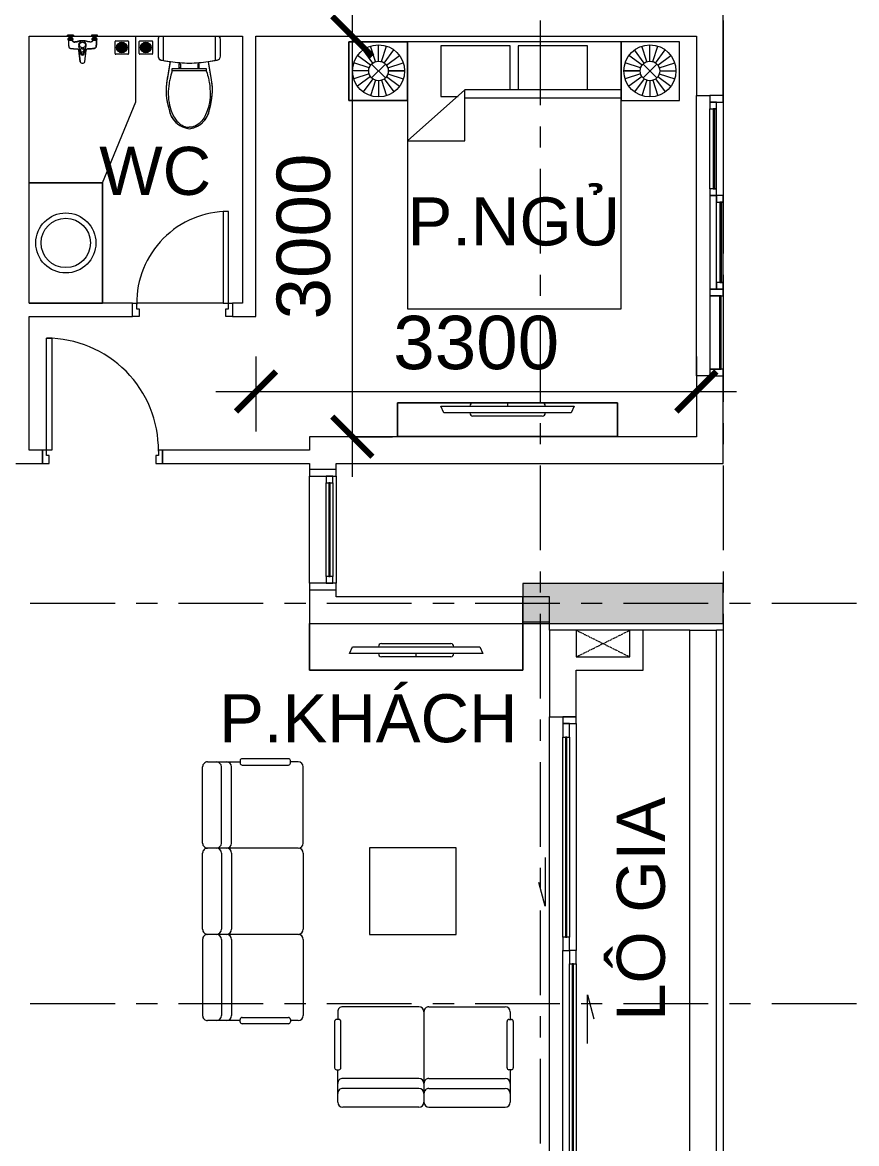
# Model space of a CAD drawing. Header units: millimetres. Extents: x -20144 to 126922, y -42414 to 48263.
# Drawn here: x 35751 to 42001, y 7404 to 15804 of the extents above; entities that cross this region are included whole.
import ezdxf

# ---------------------------------------------------------------- set-up
doc = ezdxf.new("R2010")
doc.units = ezdxf.units.MM
doc.linetypes.add('Dash', pattern=[6.35, 3.175, -3.175])
doc.linetypes.add('Grid Line', pattern=[22.225, 12.7, -3.175, 3.175, -3.175])
for name, color, linetype, lineweight in [('A-DETL-GENF', 31, 'Continuous', 5), ('A-DETL-GENF-HDLN', 161, 'Dash', 5), ('CHU', 181, 'Continuous', 5), ('CUA', 31, 'Continuous', 9), ('DIM', 1, 'Continuous', 5), ('LC.HA', 8, 'Continuous', 9), ('NET CAT', 3, 'Continuous', 5), ('NET THAY 1', 41, 'Continuous', 5), ('NET-CAT', 3, 'Continuous', 15), ('NET-THAY', 2, 'Continuous', 9), ('THIET BI', 44, 'Continuous', 5), ('THIET-BI', 44, 'Continuous', 5), ('TRUC', 225, 'Continuous', 5)]:
    doc.layers.add(name, color=color, linetype=linetype, lineweight=lineweight)
doc.styles.add('Arial_2', font='arial.ttf', dxfattribs={"height": 360})
doc.styles.add('TA1', font='arial.ttf')
doc.dimstyles.new('D_200_KTx2', dxfattribs={"dimtxt": 400, "dimasz": 300, "dimexe": 300, "dimexo": 300, "dimgap": 160, "dimtad": 1, "dimdec": 0, "dimzin": 9, "dimtxsty": 'TA1', "dimblk": 'ARCHTICK', "dimcen": 1, "dimdle": 300, "dimclrd": 256, "dimclre": 256, "dimclrt": 7, "dimadec": 0, "dimazin": 0, "dimtfac": 1, "dimtdec": 0, "dimtix": 1, "dimtmove": 1, "dimatfit": 3, "dimldrblk": 'ARCHTICK', "dimfxl": 0, "dimtolj": 1, "dimtzin": 0, "dimlwd": -1, "dimlwe": -1, "dimarcsym": 0})

# ---------------------------------------------------------------- blocks, each defined once
blk = doc.blocks.new('CUA PHONG NGU - Type 1-1365721-MẶT BẰNG TẦNG 24')
at = {"layer": 'CUA'}
for p, q in [((-317.5, 890.3), (-277.5, 890.3)), ((-317.5, 52.3), (-317.5, 890.3)), ((-277.5, 890.3), (-277.5, 52.3)), ((-277.5, 52.3), (-317.5, 52.3))]:
    blk.add_line(p, q, dxfattribs=at)
at = {"layer": 'CUA', "lineweight": 5}
for p, q in [((-318.5, 52.3), (-348.5, 52.3)), ((-348.5, 52.3), (-348.5, -47.7)), ((-318.5, 11.3), (-318.5, 52.3)), ((-298.5, 11.3), (-318.5, 11.3)), ((-298.5, -47.7), (-298.5, 11.3)), ((521.5, 11.3), (501.5, 11.3)), ((501.5, 11.3), (501.5, -47.7)), ((551.5, 52.3), (521.5, 52.3)), ((521.5, 52.3), (521.5, 11.3)), ((551.5, -47.7), (551.5, 52.3)), ((-348.5, -47.7), (-298.5, -47.7)), ((501.5, -47.7), (551.5, -47.7))]:
    blk.add_line(p, q, dxfattribs=at)
blk.add_arc((-317.5, 52.3), 838, 359.5, 90, dxfattribs=at)
blk = doc.blocks.new('CUA WC - Type 1-1365100-MẶT BẰNG TẦNG 24')
at = {"layer": 'CUA', "lineweight": 5}
for p, q in [((-273.5, -52.3), (-273.5, 47.7)), ((-273.5, 47.7), (-223.5, 47.7)), ((-223.5, 47.7), (-223.5, -11.3)), ((426.5, 47.7), (476.5, 47.7)), ((426.5, -11.3), (426.5, 47.7)), ((476.5, 47.7), (476.5, -52.3)), ((-243.5, -52.3), (-273.5, -52.3)), ((-243.5, -11.3), (-243.5, -52.3)), ((-223.5, -11.3), (-243.5, -11.3)), ((446.5, -11.3), (426.5, -11.3)), ((446.5, -52.3), (446.5, -11.3)), ((476.5, -52.3), (446.5, -52.3))]:
    blk.add_line(p, q, dxfattribs=at)
at = {"layer": 'CUA'}
for p, q in [((-202.5, -52.3), (-242.5, -52.3)), ((-242.5, -52.3), (-242.5, -740.3)), ((-202.5, -740.3), (-202.5, -52.3)), ((-242.5, -740.3), (-202.5, -740.3))]:
    blk.add_line(p, q, dxfattribs=at)
at = {"layer": 'CUA', "lineweight": 5}
blk.add_arc((-242.5, -52.3), 688, 270, 0.5, dxfattribs=at)
blk = doc.blocks.new('X-PHONG NGU 2 - X-PHONG NGU 2_Recovery_-1759957-MẶT BẰNG TẦNG 24')
at = {"layer": 'CUA'}
for p, q in [((-1000, 0), (-1050, 0)), ((-1050, 0), (-1050, -100)), ((-450, 0), (-1000, 0)), ((-1000, 0), (-1000, -75)), ((-1000, -100), (-1000, 0)), ((-450, -75), (-450, 0)), ((-400, 0), (-450, 0)), ((-450, 0), (-450, -100)), ((300, 0), (-400, 0)), ((-400, 0), (-400, -50)), ((-400, -100), (-400, 0)), ((300, -50), (300, 0)), ((350, 0), (300, 0)), ((300, 0), (300, -50)), ((350, -50), (350, 0)), ((350, 0), (950, 0)), ((1000, 0), (950, 0)), ((950, 0), (950, -50)), ((1050, 0), (1000, 0)), ((1000, 0), (1000, -100)), ((1000, -50), (1000, 0)), ((1050, -100), (1050, 0)), ((-450, -75), (-1000, -75)), ((-1000, -75), (-1000, -85)), ((-1000, -75), (-450, -75)), ((-450, -85), (-450, -75)), ((-400, -50), (300, -50)), ((-350, -50), (-400, -50)), ((-400, -50), (-400, -100)), ((-350, -100), (-350, -50)), ((250, -75), (-350, -75)), ((-350, -75), (-350, -85)), ((300, -50), (250, -50)), ((250, -50), (250, -100)), ((250, -85), (250, -75)), ((300, -50), (350, -50)), ((300, -100), (300, -50)), ((950, -25), (350, -25)), ((350, -25), (350, -35)), ((350, -35), (950, -35)), ((950, -35), (350, -35)), ((350, -35), (350, -50)), ((350, -50), (950, -50)), ((950, -35), (950, -25)), ((950, -50), (950, -35)), ((950, -50), (1000, -50)), ((-1050, -100), (-1000, -100)), ((-1000, -85), (-450, -85)), ((-450, -100), (-1000, -100)), ((-450, -100), (-400, -100)), ((-400, -100), (-350, -100)), ((-350, -85), (250, -85)), ((250, -85), (-350, -85)), ((-350, -85), (-350, -100)), ((-350, -100), (250, -100)), ((250, -100), (250, -85)), ((250, -100), (300, -100)), ((1000, -100), (300, -100)), ((1000, -100), (1050, -100))]:
    blk.add_line(p, q, dxfattribs=at)
blk = doc.blocks.new('X-XI2 - X-XI-V5-MẶT BẰNG TẦNG 24')
at = {"layer": 'THIET-BI'}
for p, q in [((-230.6, -16.8), (-233.2, -33.2)), ((-233.2, -29), (-233.2, -157.9)), ((-233.2, -29), (-233.2, -157.9)), ((-233.2, -33.2), (-233.2, -45)), ((-233.2, -45), (-233.2, -157.9)), ((-227.9, -12.2), (-230.6, -16.8)), ((-223.8, -8), (-227.9, -12.2)), ((-194.6, -8), (-194.6, -185.7)), ((194.6, -8), (194.6, -186.1)), ((227.7, -12), (224.8, -8.5)), ((231.6, -19.3), (227.7, -12)), ((233.2, -29), (231.6, -19.3)), ((233.2, -157.9), (233.2, -29)), ((233.2, -157.9), (233.2, -29)), ((233.2, -157.9), (233.2, -29)), ((-233.2, -157.9), (-232.9, -162.1)), ((-232.9, -162.1), (-231, -169.1)), ((226.5, -176.5), (231.9, -166.7)), ((231.9, -166.7), (233.2, -157.9)), ((-231, -169.1), (-228, -174.5)), ((-228, -174.5), (-224.2, -178.9)), ((-224.2, -178.9), (-216.9, -183.9)), ((-216.9, -183.9), (-209.4, -186.4)), ((-209.4, -186.4), (-202.4, -187.7)), ((-202.4, -187.7), (-192, -189.7)), ((-192, -189.7), (-184.2, -191.1)), ((-184.2, -191.1), (-168, -193.8)), ((-168, -193.8), (-149.9, -196.6)), ((-143.8, -197.5), (-166.7, -335.2)), ((-143.8, -197.5), (-166.7, -335.2)), ((-147.8, -221.1), (-155.3, -266.3)), ((-149.9, -196.6), (-143.8, -197.5)), ((-143.8, -197.5), (-147.8, -221.1)), ((-127.7, -249.9), (127.7, -249.9)), ((-127.7, -267.8), (-127.7, -249.9)), ((-76.6, -213.5), (-66.1, -213.5)), ((-76.6, -245), (-76.6, -213.5)), ((-66.1, -245), (-76.6, -245)), ((-66.1, -213.5), (-66.1, -245)), ((64, -213.5), (64, -245)), ((74.4, -213.5), (64, -213.5)), ((64, -245), (74.4, -245)), ((74.4, -245), (74.4, -213.5)), ((127.7, -249.9), (127.7, -267.8)), ((143.8, -197.5), (212.9, -185.5)), ((166.7, -335.2), (143.8, -197.5)), ((166.7, -335.2), (143.8, -197.5)), ((146.9, -216.1), (143.8, -197.5)), ((151.8, -245.3), (146.9, -216.1)), ((157.2, -277.8), (151.8, -245.3)), ((212.9, -185.5), (220.8, -181.7)), ((220.8, -181.7), (226.5, -176.5)), ((-164.6, -322), (-168.9, -349)), ((-161.5, -303.8), (-164.6, -322)), ((-157.7, -280.9), (-161.5, -303.8)), ((-155.3, -266.3), (-157.7, -280.9)), ((-8.6, -267.8), (-127.7, -267.8)), ((127.7, -267.8), (-8.6, -267.8)), ((161.7, -304.9), (157.2, -277.8)), ((166.7, -335.2), (161.7, -304.9)), ((171.6, -371), (166.7, -335.2)), ((-172.5, -383), (-173.5, -402.2)), ((-173.5, -402.2), (-173.1, -436.1)), ((-171, -365.1), (-172.5, -383)), ((-168.9, -349), (-171, -365.1)), ((173.2, -395.8), (171.6, -371)), ((173.5, -426.5), (173.2, -395.8)), ((-173.1, -436.1), (-172.5, -446.5)), ((-172.5, -446.5), (-169.6, -474.8)), ((-169.6, -474.8), (-166.5, -495.3)), ((-166.5, -495.3), (-161.1, -520.9)), ((161.7, -518.5), (165.2, -502.3)), ((165.2, -502.3), (172.5, -446.5)), ((172.5, -446.5), (173.5, -426.5)), ((-161.1, -520.9), (-151.4, -555.9)), ((-151.4, -555.9), (-143.5, -587)), ((-143.5, -587), (-131.8, -612.8)), ((131.6, -613.2), (145.5, -581)), ((145.5, -581), (151.4, -555.9)), ((151.4, -555.9), (155.1, -543.7)), ((155.1, -543.7), (161.7, -518.5)), ((-131.8, -612.8), (-121.7, -628.9)), ((-121.7, -628.9), (-100.2, -653.8)), ((-100.2, -653.8), (-87.5, -664.8)), ((-87.5, -664.8), (-69.9, -676.9)), ((60.8, -681.9), (86, -665.9)), ((86, -665.9), (100.2, -653.8)), ((100.2, -653.8), (114.1, -638.9)), ((114.1, -638.9), (131.6, -613.2)), ((-69.9, -676.9), (-49.6, -687.2)), ((-49.6, -687.2), (-19.9, -696.9)), ((-19.9, -696.9), (0, -700.2)), ((0, -700.2), (34.6, -692.9)), ((34.6, -692.9), (60.8, -681.9))]:
    blk.add_line(p, q, dxfattribs=at)
for centre, radius, start, end in [((-204.3, -29), 29, 135, 180), ((-204.3, -29), 29, 135, 180), ((204.3, -29), 29, 360, 45), ((204.3, -29), 29, 0, 45), ((-204.3, -157.9), 29, 180, 259.85987), ((-204.3, -157.9), 29, 180, 259.85987), ((204.3, -157.9), 29, 280.14013, 360), ((204.3, -157.9), 29, 280.14013, 0), ((18.1, 960), 1168.8, 258.77622, 262.03475), ((18.1, 960), 1168.8, 258.77622, 262.03475), ((18.1, 960), 1168.8, 262.14467, 269.16333), ((-16, 957.7), 1166.4, 270.83748, 277.76826), ((-18.1, 960), 1168.8, 277.96525, 281.22378), ((-18.1, 960), 1168.8, 277.96525, 281.22378), ((287.1, -414.4), 460.7, 170.09406, 197.88556), ((287.1, -414.4), 460.7, 170.09406, 197.88556), ((-287.1, -414.4), 460.7, 342.11444, 9.90594), ((-287.1, -414.4), 460.7, 342.11444, 9.90594), ((18.2, -529.6), 171.6, 188.82666, 263.90979), ((18.2, -529.6), 171.6, 188.82666, 263.90979), ((-18.2, -529.6), 171.6, 276.09021, 351.17334), ((-18.2, -529.6), 171.6, 276.09021, 351.17334)]:
    blk.add_arc(centre, radius, start, end, dxfattribs=at)
for points in [[(-127.7, -267.8), (-143.4, -315.6), (-152.2, -364.8), (-160.3, -442.2), (-151, -516.8), (-129.6, -585.3), (-93.5, -652), (-37.5, -689.3), (-2.9, -689.4), (0, -689.4)], [(127.7, -267.8), (143.4, -315.6), (152.2, -364.8), (160.3, -442.2), (151, -516.8), (129.6, -585.3), (93.5, -652), (37.5, -689.3), (2.9, -689.4), (0, -689.4)]]:
    blk.add_open_spline(points, degree=3, knots=[12.724379, 12.724379, 12.724379, 12.724379, 75.096459, 151.912755, 228.70098, 282.501534, 351.034079, 439.49288, 447.51098, 447.51098, 447.51098, 447.51098], dxfattribs=at)
blk = doc.blocks.new('X-LA - X-LA-1424922-MẶT BẰNG TẦNG 24')
at = {"layer": 'THIET-BI'}
for p, q in [((-450, 0), (-450, -550)), ((-450, -550), (-450, 0)), ((450, -550), (450, 0)), ((450, 0), (450, -550)), ((-450, -550), (450, -550)), ((450, -550), (-450, -550))]:
    blk.add_line(p, q, dxfattribs=at)
for radius in [225, 185]:
    blk.add_circle((0, -275), radius, dxfattribs=at)
blk = doc.blocks.new('X-SEN1 - X-SEN-1404906-MẶT BẰNG TẦNG 24')
at = {"layer": 'THIET-BI'}
for p, q in [((-67.5, 0), (-112.5, 0)), ((-112.5, 0), (-112.5, -3.8)), ((-112.5, 0), (-67.5, 0)), ((-112.5, -3.8), (-112.5, 0)), ((-67.5, -3.8), (-67.5, 0)), ((-67.5, 0), (-67.5, -3.8)), ((112.5, 0), (67.5, 0)), ((67.5, 0), (67.5, -3.8)), ((67.5, 0), (67.5, -3.8)), ((112.5, 0), (67.5, 0)), ((112.5, -3.8), (112.5, 0)), ((112.5, -3.8), (112.5, 0)), ((-112.5, -3.8), (-99.9, -12.6)), ((-67.5, -3.8), (-112.5, -3.8)), ((-112.5, -3.8), (-99.9, -12.6)), ((-99.9, -25.3), (-107.2, -25.3)), ((-72.8, -25.3), (-107.2, -25.3)), ((-107.2, -34.3), (-105.1, -34.3)), ((-107.2, -34.3), (-72.8, -34.3)), ((-105.1, -34.3), (-105.1, -37.2)), ((-105.1, -34.3), (-105.1, -37.2)), ((-74.9, -34.3), (-105.1, -34.3)), ((-105.1, -37.2), (-74.9, -37.2)), ((-99.9, -12.6), (-99.9, -25.3)), ((-99.9, -12.6), (-80.1, -12.6)), ((-80.1, -12.6), (-99.9, -12.6)), ((-99.9, -12.6), (-99.9, -25.3)), ((-80.1, -12.6), (-67.5, -3.8)), ((-80.1, -12.6), (-67.5, -3.8)), ((-80.1, -25.3), (-80.1, -12.6)), ((-80.1, -25.3), (-80.1, -12.6)), ((-72.8, -25.3), (-80.1, -25.3)), ((-74.9, -37.2), (-74.9, -34.3)), ((-74.9, -34.3), (-72.8, -34.3)), ((-74.9, -37.2), (-74.9, -34.3)), ((-12.9, -141.7), (-27.6, -80.8)), ((12.9, -141.7), (27.6, -80.8)), ((67.5, -3.8), (80.1, -12.6)), ((112.5, -3.8), (67.5, -3.8)), ((67.5, -3.8), (80.1, -12.6)), ((80.1, -25.3), (72.8, -25.3)), ((107.2, -25.3), (72.8, -25.3)), ((72.8, -34.3), (74.9, -34.3)), ((72.8, -34.3), (107.2, -34.3)), ((74.9, -34.3), (74.9, -37.2)), ((74.9, -34.3), (74.9, -37.2)), ((105.1, -34.3), (74.9, -34.3)), ((74.9, -37.2), (105.1, -37.2)), ((80.1, -12.6), (80.1, -25.3)), ((99.9, -12.6), (80.1, -12.6)), ((80.1, -12.6), (99.9, -12.6)), ((99.9, -12.6), (80.1, -12.6)), ((80.1, -12.6), (80.1, -25.3)), ((99.9, -12.6), (112.5, -3.8)), ((99.9, -12.6), (112.5, -3.8)), ((99.9, -25.3), (99.9, -12.6)), ((99.9, -25.3), (99.9, -12.6)), ((107.2, -25.3), (99.9, -25.3)), ((105.1, -37.2), (105.1, -34.3)), ((105.1, -34.3), (107.2, -34.3)), ((105.1, -37.2), (105.1, -34.3)), ((-27.3, -113.1), (-17.5, -199.2)), ((-17.5, -199.2), (-27.3, -113.1)), ((-7.7, -139.6), (-13.8, -105.5)), ((7.7, -139.6), (13.8, -105.5)), ((17.5, -199.2), (27.3, -113.1)), ((17.5, -199.2), (27.3, -113.1))]:
    blk.add_line(p, q, dxfattribs=at)
for centre, radius in [((0, -73.2), 21.5), ((0, -130.1), 7.2)]:
    blk.add_circle(centre, radius, dxfattribs=at)
for centre, radius, start, end in [((-102.9, -29.8), 6.9, 148.02464, 211.97536), ((-102.9, -29.8), 6.9, 148.02464, 211.97536), ((-107.2, -27.1), 1.8, 90, 148.02464), ((-107.2, -27.1), 1.8, 90, 148.02464), ((-107.2, -32.5), 1.8, 211.97536, 270), ((-107.2, -32.5), 1.8, 211.97536, 270), ((-112.5, -29.8), 6.9, 319.28447, 40.71553), ((-94.4, -29.8), 6.9, 139.28447, 220.71553), ((-85.4, -29.8), 6.9, 319.28447, 40.71553), ((-67.5, -29.8), 6.9, 139.28447, 220.71553), ((-72.8, -27.1), 1.8, 31.97536, 90), ((-72.8, -27.1), 1.8, 31.97536, 90), ((-72.8, -32.5), 1.8, 270, 328.02464), ((-72.8, -32.5), 1.8, 270, 328.02464), ((-77.1, -29.8), 6.9, 328.02464, 31.97536), ((-77.1, -29.8), 6.9, 328.02464, 31.97536), ((-0.4, -73.2), 28.3, 89.25175, 195.66926), ((0.4, -73.2), 28.3, 344.33074, 90.74825), ((77.1, -29.8), 6.9, 148.02464, 211.97536), ((77.1, -29.8), 6.9, 148.02464, 211.97536), ((72.8, -27.1), 1.8, 90, 148.02464), ((72.8, -27.1), 1.8, 90, 148.02464), ((72.8, -32.5), 1.8, 211.97536, 270), ((72.8, -32.5), 1.8, 211.97536, 270), ((67.5, -29.8), 6.9, 319.28447, 40.71553), ((85.6, -29.8), 6.9, 139.28447, 220.71553), ((94.6, -29.8), 6.9, 319.28447, 40.71553), ((112.5, -29.8), 6.9, 139.28447, 220.71553), ((107.2, -27.1), 1.8, 31.97536, 90), ((107.2, -27.1), 1.8, 31.97536, 90), ((107.2, -32.5), 1.8, 270, 328.02464), ((107.2, -32.5), 1.8, 270, 328.02464), ((102.9, -29.8), 6.9, 328.02464, 31.97536), ((102.9, -29.8), 6.9, 328.02464, 31.97536), ((-9.4, -104.7), 4.5, 74.07034, 190.15556), ((0, -134.7), 14.7, 208.41441, 331.58559), ((-0.4, -73.2), 28.3, 254.07034, 270.74825), ((0, -136.6), 8.24, 201.12938, 338.87062), ((0.4, -73.2), 28.3, 269.25175, 285.92966), ((9.4, -104.7), 4.5, 349.84444, 105.92966), ((0, -191), 19.3, 205.0481, 334.9519), ((0, -191), 19.3, 205.0481, 334.9519)]:
    blk.add_arc(centre, radius, start, end, dxfattribs=at)
for points, knots in [([(-105.1, -37.2), (-105.1, -39.1), (-104.9, -42.9), (-104.7, -48.5), (-104.5, -54.2), (-104.2, -61.7), (-103.9, -68.4), (-103.8, -73.6), (-103.7, -75.5), (-103.7, -76.7), (-103.6, -77.6), (-103.6, -78.6), (-103.6, -79.8), (-103.6, -81), (-103.5, -81.8), (-103.5, -82.3), (-103.5, -82.6), (-103.4, -83), (-103.4, -83.5), (-103.3, -84.3), (-103.2, -85.5), (-103.1, -86.6), (-102.8, -87.6), (-102.6, -88.2), (-102.3, -88.9), (-101.9, -89.7), (-101.3, -90.8), (-100.6, -91.7), (-100, -92.5), (-99, -93.6), (-97.8, -94.7), (-96.2, -95.8), (-95, -96.6), (-93.7, -97.2), (-92.4, -97.7), (-91.2, -98.1), (-90.3, -98.4), (-89.6, -98.5), (-88.9, -98.7), (-88, -98.8), (-86.8, -99), (-85.6, -99.1), (-84.7, -99.1), (-84, -99.2), (-83.3, -99.3), (-82.3, -99.4), (-81.2, -99.5), (-79.7, -99.6), (-77.9, -99.8), (-75.5, -100), (-72.8, -100.2), (-70, -100.5), (-66.3, -100.8), (-61.6, -101.2), (-56, -101.5), (-51.7, -101.8), (-48.8, -101.9), (-47.3, -101.9), (-46.1, -101.9), (-45.1, -102), (-44.4, -102), (-43.6, -102), (-42.6, -102), (-41.4, -102), (-40.1, -102), (-39.3, -102.1), (-38.8, -102.1), (-38.5, -102.2), (-38.1, -102.2), (-37.6, -102.3), (-36.8, -102.4), (-35.6, -102.6), (-34.3, -103), (-33.2, -103.5), (-32.5, -104), (-31.7, -104.6), (-30.5, -105.7), (-29, -107.6), (-27.9, -110.1), (-27.4, -112), (-27.3, -113.1)], [0, 0, 0, 0, 0.041667, 0.083333, 0.125, 0.166667, 0.25, 0.270833, 0.28125, 0.291667, 0.296875, 0.302083, 0.3125, 0.322917, 0.328125, 0.330729, 0.333333, 0.335938, 0.338542, 0.34375, 0.354167, 0.364583, 0.369792, 0.375, 0.380208, 0.385417, 0.395833, 0.40625, 0.411458, 0.416667, 0.4375, 0.447917, 0.458333, 0.46875, 0.479167, 0.489583, 0.494792, 0.5, 0.505208, 0.510417, 0.520833, 0.53125, 0.536458, 0.541667, 0.546875, 0.552083, 0.5625, 0.572917, 0.583333, 0.604167, 0.625, 0.645833, 0.666667, 0.708333, 0.75, 0.791667, 0.802083, 0.8125, 0.822917, 0.828125, 0.833333, 0.838542, 0.84375, 0.854167, 0.864583, 0.869792, 0.872396, 0.875, 0.877604, 0.880208, 0.885417, 0.895833, 0.90625, 0.916667, 0.921875, 0.927083, 0.9375, 0.958333, 0.979167, 1, 1, 1, 1]), ([(-105.1, -37.2), (-104.5, -52.3), (-103.9, -68.7), (-103.3, -87.5), (-99.6, -93.9), (-92.4, -98.5), (-72.6, -100.1), (-54, -102.2), (-33.9, -102), (-28.7, -107.4), (-27.8, -111), (-27.3, -113.1)], [0, 0, 0, 0, 45.441328, 49.333631, 56.110562, 66.562664, 73.682324, 114.966912, 125.570438, 129.900151, 136.284558, 136.284558, 136.284558, 136.284558]), ([(0, -41), (-2, -40.9), (-5.6, -40.9), (-10.3, -41.2), (-14.4, -41.6), (-18, -42.2), (-21.2, -42.9), (-24.2, -43.7), (-27.1, -44.6), (-30, -45.4), (-32.9, -46.3), (-35.8, -47.2), (-38.8, -47.9), (-41.8, -48.6), (-45.1, -49.2), (-48.4, -49.8), (-51.8, -50.2), (-54.8, -50.5), (-56.9, -50.7), (-58.1, -50.8), (-59, -50.9), (-59.9, -51), (-60.8, -51), (-61.7, -51), (-62.4, -51), (-63, -51), (-63.6, -51), (-64.4, -50.9), (-65.1, -50.8), (-65.7, -50.7), (-66.1, -50.6), (-66.5, -50.5), (-67.1, -50.4), (-68.1, -50.1), (-69.1, -49.6), (-70.1, -49), (-71.1, -48.3), (-72, -47.4), (-72.8, -46.6), (-73.3, -45.8), (-73.8, -45.1), (-74.1, -44.3), (-74.4, -43.5), (-74.6, -42.6), (-74.7, -41.9), (-74.8, -41.3), (-74.8, -40.9), (-74.9, -40.4), (-74.9, -39.8), (-74.9, -38.8), (-74.9, -37.9), (-74.9, -37.2)], [0, 0, 0, 0, 0.041667, 0.083333, 0.125, 0.166667, 0.208333, 0.25, 0.291667, 0.333333, 0.375, 0.416667, 0.458333, 0.5, 0.541667, 0.583333, 0.625, 0.666667, 0.6875, 0.697917, 0.708333, 0.71875, 0.729167, 0.739583, 0.75, 0.755208, 0.760417, 0.770833, 0.78125, 0.786458, 0.791667, 0.796875, 0.802083, 0.8125, 0.833333, 0.84375, 0.854167, 0.875, 0.885417, 0.895833, 0.90625, 0.916667, 0.927083, 0.9375, 0.947917, 0.953125, 0.958333, 0.963542, 0.96875, 0.979167, 1, 1, 1, 1]), ([(-74.9, -37.2), (-74.9, -39.9), (-75, -44.9), (-67.9, -51.6), (-55.3, -50.7), (-39.4, -48.7), (-24.4, -43.4), (-11.8, -40.7), (0, -41)], [0, 0, 0, 0, 8.475038, 15.961674, 29.255673, 47.963091, 70.422589, 93.837243, 93.837243, 93.837243, 93.837243]), ([(74.9, -37.2), (74.9, -37.9), (74.9, -38.8), (74.9, -39.8), (74.9, -40.4), (74.8, -40.9), (74.8, -41.3), (74.7, -41.9), (74.6, -42.6), (74.4, -43.3), (74.3, -43.9), (74.1, -44.4), (73.8, -45.1), (73.3, -45.8), (72.8, -46.6), (72, -47.4), (71.1, -48.3), (70.1, -49), (69.1, -49.6), (68.1, -50.1), (67.1, -50.4), (66.5, -50.5), (66.1, -50.6), (65.7, -50.7), (65.1, -50.8), (64.4, -50.9), (63.5, -51), (62.7, -51), (62.1, -51), (61.5, -51), (60.8, -51), (59.9, -51), (59, -50.9), (58.1, -50.8), (56.9, -50.7), (54.8, -50.5), (51.8, -50.2), (47.2, -49.6), (41.8, -48.7), (36.8, -47.4), (32.9, -46.3), (30, -45.4), (27.1, -44.6), (24.2, -43.7), (21.2, -42.9), (18, -42.2), (14.4, -41.6), (10.3, -41.2), (5.6, -40.9), (2, -40.9), (0, -41)], [0, 0, 0, 0, 0.020833, 0.03125, 0.036458, 0.041667, 0.046875, 0.052083, 0.0625, 0.072917, 0.078125, 0.083333, 0.09375, 0.104167, 0.114583, 0.125, 0.145833, 0.15625, 0.166667, 0.1875, 0.197917, 0.203125, 0.208333, 0.213542, 0.21875, 0.229167, 0.239583, 0.25, 0.255208, 0.260417, 0.270833, 0.28125, 0.291667, 0.302083, 0.3125, 0.333333, 0.375, 0.416667, 0.5, 0.583333, 0.625, 0.666667, 0.708333, 0.75, 0.791667, 0.833333, 0.875, 0.916667, 0.958333, 1, 1, 1, 1]), ([(74.9, -37.2), (74.9, -39.9), (75, -44.9), (67.9, -51.6), (55.3, -50.7), (39.4, -48.7), (24.4, -43.4), (11.8, -40.7), (0, -41)], [0, 0, 0, 0, 8.475038, 15.961674, 29.255673, 47.963091, 70.422589, 93.837243, 93.837243, 93.837243, 93.837243]), ([(27.3, -113.1), (27.4, -112), (27.9, -110.1), (29, -107.6), (30.5, -105.7), (31.7, -104.6), (32.5, -104), (33.2, -103.5), (34.3, -103), (35.6, -102.6), (36.8, -102.4), (37.6, -102.3), (38.1, -102.2), (38.5, -102.2), (38.8, -102.1), (39.3, -102.1), (40.1, -102), (41.4, -102), (42.6, -102), (43.6, -102), (44.4, -102), (45.1, -102), (46.1, -101.9), (47.3, -101.9), (48.8, -101.9), (51.7, -101.8), (57.9, -101.4), (65.3, -100.9), (72.8, -100.2), (76.9, -99.8), (79.7, -99.6), (81.2, -99.5), (82.3, -99.4), (83.3, -99.3), (84, -99.2), (84.7, -99.1), (85.6, -99.1), (86.8, -99), (88, -98.8), (88.9, -98.7), (89.6, -98.5), (90.3, -98.4), (91.2, -98.1), (92.4, -97.7), (93.7, -97.2), (95, -96.6), (96.2, -95.8), (97.8, -94.7), (99.2, -93.4), (100.4, -91.9), (101.3, -90.8), (101.9, -89.7), (102.3, -88.9), (102.6, -88.2), (102.8, -87.6), (103.1, -86.6), (103.2, -85.5), (103.3, -84.3), (103.4, -83.5), (103.4, -83), (103.5, -82.6), (103.5, -82.3), (103.5, -81.8), (103.6, -81), (103.6, -79.8), (103.6, -78.6), (103.6, -77.6), (103.7, -76.7), (103.7, -75.5), (103.8, -73.6), (103.9, -70.3), (104.1, -65.5), (104.5, -54.2), (104.8, -44.8), (105.1, -37.2)], [0, 0, 0, 0, 0.020833, 0.041667, 0.0625, 0.072917, 0.078125, 0.083333, 0.09375, 0.104167, 0.114583, 0.119792, 0.122396, 0.125, 0.127604, 0.130208, 0.135417, 0.145833, 0.15625, 0.161458, 0.166667, 0.171875, 0.177083, 0.1875, 0.197917, 0.208333, 0.25, 0.333333, 0.375, 0.416667, 0.427083, 0.4375, 0.447917, 0.453125, 0.458333, 0.463542, 0.46875, 0.479167, 0.489583, 0.494792, 0.5, 0.505208, 0.510417, 0.520833, 0.53125, 0.541667, 0.552083, 0.5625, 0.583333, 0.59375, 0.604167, 0.614583, 0.619792, 0.625, 0.630208, 0.635417, 0.645833, 0.65625, 0.661458, 0.664062, 0.666667, 0.669271, 0.671875, 0.677083, 0.6875, 0.697917, 0.703125, 0.708333, 0.71875, 0.729167, 0.75, 0.791667, 0.833333, 1, 1, 1, 1]), ([(105.1, -37.2), (104.5, -52.3), (103.9, -68.7), (103.3, -87.5), (99.6, -93.9), (92.4, -98.5), (72.6, -100.1), (54, -102.2), (33.9, -102), (28.7, -107.4), (27.8, -111), (27.3, -113.1)], [0, 0, 0, 0, 45.441328, 49.333631, 56.110562, 66.562664, 73.682324, 114.966912, 125.570438, 129.900151, 136.284558, 136.284558, 136.284558, 136.284558])]:
    blk.add_open_spline(points, degree=3, knots=knots, dxfattribs=at)
blk = doc.blocks.new('X-TV - X-TV-1732799-MẶT BẰNG TẦNG 24')
at = {"layer": 'THIET BI'}
for p, q in [((1649.9, 250), (0, 250)), ((0, 250), (0, 0)), ((0, 250), (1649.9, 250)), ((0, 0), (0, 250)), ((325, 225), (1325, 225)), ((347.5, 175), (325, 225)), ((1302.5, 175), (347.5, 175)), ((565, 250), (1085, 250)), ((825, 250), (825, 225)), ((1325, 225), (1302.5, 175)), ((1649.9, 0), (1649.9, 250)), ((1649.9, 250), (1649.9, 0)), ((1085, 150), (565, 150)), ((0, 0), (1649.9, 0))]:
    blk.add_line(p, q, dxfattribs=at)
for centre, start_param, end_param in [((565, 225), 0, 1.570796), ((565, 175), 1.570796, 3.141593), ((1085, 225), 4.712389, 6.283185), ((1085, 175), 3.141593, 4.712389)]:
    blk.add_ellipse(centre, major_axis=(0, 25), ratio=0.9, start_param=start_param, end_param=end_param, dxfattribs=at)
blk = doc.blocks.new('X-PHONG NGU 5 - X-PHONG NGU 900-1424748-MẶT BẰNG TẦNG 24')
at = {"layer": 'CUA'}
for p, q in [((-400, 100), (-450, 100)), ((-450, 100), (-450, -100)), ((-400, -100), (-400, 100)), ((-400, 100), (400, 100)), ((450, 100), (400, 100)), ((400, 100), (400, -100)), ((450, -100), (450, 100)), ((-350, -25), (-400, -25)), ((-400, -25), (-400, -75)), ((-400, -75), (-350, -75)), ((-350, -75), (-350, -25)), ((-350, -25), (350, -25)), ((350, -45), (-350, -45)), ((-350, -45), (-350, -55)), ((-350, -55), (350, -55)), ((350, -75), (-350, -75)), ((400, -25), (350, -25)), ((350, -25), (350, -75)), ((350, -55), (350, -45)), ((350, -75), (400, -75)), ((400, -75), (400, -25)), ((-450, -100), (-400, -100)), ((400, -100), (-400, -100)), ((400, -100), (450, -100))]:
    blk.add_line(p, q, dxfattribs=at)
blk = doc.blocks.new('CUA LO GIA _LUA_ - CUA LO GIA _LUA_ 3500-1424865-MẶT BẰNG TẦNG 24')
at = {"layer": 'CUA'}
for p, q in [((332.4, 183.9), (511.1, 231.8)), ((697.4, 183.9), (332.4, 183.9)), ((-1700, 100), (-1750, 100)), ((-1750, 100), (-1750, 0)), ((-1700, 0), (-1700, 100)), ((-1700, 100), (0, 100)), ((100, 100), (0, 100)), ((0, 100), (0, 50)), ((100, 50), (100, 100)), ((100, 100), (1600, 100)), ((1700, 100), (1600, 100)), ((1600, 100), (1600, 50)), ((1700, 50), (1700, 100)), ((1750, 100), (1700, 100)), ((1700, 100), (1700, 0)), ((1750, 0), (1750, 100)), ((-1600, 50), (-1700, 50)), ((-1700, 50), (-1700, 0)), ((-1700, 0), (-1600, 0)), ((-1600, 0), (-1600, 50)), ((-1600, 50), (-100, 50)), ((-100, 30), (-1600, 30)), ((-1600, 30), (-1600, 20)), ((-1600, 20), (-100, 20)), ((-100, 0), (-1600, 0)), ((0, 50), (-100, 50)), ((-100, 50), (-100, 0)), ((-100, 20), (-100, 30)), ((-100, 0), (0, 0)), ((0, 0), (0, 50)), ((0, 50), (100, 50)), ((1600, 80), (100, 80)), ((100, 80), (100, 70)), ((100, 70), (1600, 70)), ((1600, 50), (100, 50)), ((1600, 70), (1600, 80)), ((1600, 50), (1700, 50)), ((-1750, 0), (-1700, 0)), ((1700, 0), (0, 0)), ((1700, 0), (1750, 0)), ((-697.4, -133.9), (-332.4, -133.9)), ((-332.4, -133.9), (-511.1, -181.8))]:
    blk.add_line(p, q, dxfattribs=at)
blk = doc.blocks.new('X-TV - X-TV-1732800-MẶT BẰNG TẦNG 24')
at = {"layer": 'THIET BI'}
for p, q in [((1600, 350), (0, 350)), ((0, 350), (0, 0)), ((0, 350), (1600, 350)), ((0, 0), (0, 350)), ((1600, 0), (1600, 350)), ((1600, 350), (1600, 0)), ((300, 225), (1300, 225)), ((322.5, 175), (300, 225)), ((1277.5, 175), (322.5, 175)), ((540, 250), (1060, 250)), ((800, 250), (800, 225)), ((1300, 225), (1277.5, 175)), ((1060, 150), (540, 150))]:
    blk.add_line(p, q, dxfattribs=at)
for centre, start_param, end_param in [((540, 225), 0, 1.570796), ((540, 175), 1.570796, 3.141593), ((1060, 225), 4.712389, 6.283185), ((1060, 175), 3.141593, 4.712389)]:
    blk.add_ellipse(centre, major_axis=(0, 25), ratio=0.9, start_param=start_param, end_param=end_param, dxfattribs=at)
blk = doc.blocks.new('X-GIUONG1 - X-GIUONG-1305651-MẶT BẰNG TẦNG 24')
at = {"layer": 'THIET BI'}
for p, q in [((-800, 0), (-1239, 0)), ((-1239, 0), (-1239, -439)), ((-1239, 0), (-800, 0)), ((-1239, -439), (-1239, 0)), ((-1059.6, -158.2), (-1131.2, -59.5)), ((-1039.2, -147.8), (-1076.9, -31.8)), ((-1016.6, -144.2), (-1016.6, -22.2)), ((-993.9, -147.8), (-956.3, -31.8)), ((-973.5, -158.2), (-901.9, -59.5)), ((-800, -439), (-800, 0)), ((800, 0), (-800, 0)), ((-800, 0), (-800, -2000)), ((800, 0), (-800, 0)), ((-800, 0), (-800, -439)), ((-800, 0), (-800, -2000)), ((-550, -30), (-550, -410)), ((-30, -30), (-550, -30)), ((-30, -360), (-30, -30)), ((30, -30), (30, -360)), ((550, -30), (30, -30)), ((550, -360), (550, -30)), ((1239, 0), (800, 0)), ((800, 0), (800, -439)), ((800, -2000), (800, 0)), ((1239, 0), (800, 0)), ((800, 0), (800, -439)), ((800, -2000), (800, 0)), ((973.5, -158.2), (901.9, -59.5)), ((993.9, -147.8), (956.3, -31.8)), ((1016.6, -144.2), (1016.6, -22.2)), ((1039.2, -147.8), (1076.9, -31.8)), ((1059.6, -158.2), (1131.2, -59.5)), ((1239, -439), (1239, 0)), ((1239, -439), (1239, 0)), ((-1086.1, -194.8), (-1202.1, -157.1)), ((-1075.8, -174.4), (-1174.4, -102.7)), ((-1068.3, -269.1), (-964.8, -165.6)), ((-1068.3, -165.6), (-964.8, -269.1)), ((-957.4, -174.4), (-858.7, -102.7)), ((-947, -194.8), (-831, -157.1)), ((947, -194.8), (831, -157.1)), ((957.4, -174.4), (858.7, -102.7)), ((1068.3, -269.1), (964.8, -165.6)), ((1068.3, -165.6), (964.8, -269.1)), ((1075.8, -174.4), (1174.4, -102.7)), ((1086.1, -194.8), (1202.1, -157.1)), ((-1089.7, -217.4), (-1211.7, -217.4)), ((-1086.1, -240), (-1202.1, -277.7)), ((-947, -240), (-831, -277.7)), ((-943.4, -217.4), (-821.4, -217.4)), ((-821.4, -217.4), (-943.4, -217.4)), ((943.4, -217.4), (821.4, -217.4)), ((821.4, -217.4), (943.4, -217.4)), ((947, -240), (831, -277.7)), ((1086.1, -240), (1202.1, -277.7)), ((1089.7, -217.4), (1211.7, -217.4)), ((-1075.8, -260.4), (-1174.4, -332.1)), ((-1059.6, -276.6), (-1131.2, -375.2)), ((-1039.2, -287), (-1076.9, -402.9)), ((-1016.6, -290.5), (-1016.6, -412.5)), ((-993.9, -287), (-956.3, -402.9)), ((-973.5, -276.6), (-901.9, -375.2)), ((-957.4, -260.4), (-858.7, -332.1)), ((957.4, -260.4), (858.7, -332.1)), ((973.5, -276.6), (901.9, -375.2)), ((993.9, -287), (956.3, -402.9)), ((1016.6, -290.5), (1016.6, -412.5)), ((1039.2, -287), (1076.9, -402.9)), ((1059.6, -276.6), (1131.2, -375.2)), ((1075.8, -260.4), (1174.4, -332.1)), ((-370, -360), (-800, -740)), ((-550, -410), (-420, -410)), ((-370, -740), (-370, -360)), ((800, -360), (-370, -360)), ((-1239, -439), (-800, -439)), ((-800, -439), (-1239, -439)), ((-370, -420), (800, -420)), ((800, -439), (1239, -439)), ((800, -439), (1239, -439)), ((-800, -740), (-370, -740)), ((-800, -2000), (800, -2000)), ((-800, -2000), (800, -2000))]:
    blk.add_line(p, q, dxfattribs=at)
for centre, radius in [((-1016.6, -217.4), 195.1), ((1016.6, -217.4), 195.1), ((-1016.6, -217.4), 73.2), ((1016.6, -217.4), 73.2)]:
    blk.add_circle(centre, radius, dxfattribs=at)
blk = doc.blocks.new('X-PHEU - X-PHEU-1231512-MẶT BẰNG TẦNG 24')
at = {"layer": 'THIET-BI'}
for p, q in [((25, 29), (25, 121)), ((29, 125), (121, 125)), ((42.5, 90.5), (42.5, 59.5)), ((47.5, 51.8), (47.5, 98.2)), ((52.5, 103.1), (52.5, 46.9)), ((57.5, 43.5), (57.5, 106.5)), ((62.5, 108.8), (62.5, 41.2)), ((67.5, 39.8), (67.5, 110.2)), ((72.5, 110.9), (72.5, 78.1)), ((77.5, 78.1), (77.5, 110.9)), ((82.5, 110.2), (82.5, 39.8)), ((87.5, 41.2), (87.5, 108.8)), ((92.5, 106.5), (92.5, 43.5)), ((97.5, 46.9), (97.5, 103.1)), ((102.5, 98.2), (102.5, 51.8)), ((107.5, 59.5), (107.5, 90.5)), ((125, 121), (125, 29)), ((121, 25), (29, 25)), ((72.5, 71.9), (72.5, 39.1)), ((77.5, 39.1), (77.5, 71.9))]:
    blk.add_line(p, q, dxfattribs=at)
blk.add_circle((75, 75), 40, dxfattribs=at)
for centre, radius, start, end in [((29, 121), 4, 90, 180), ((75, 75), 36, 139.80824, 154.52563), ((75, 75), 36, 119.0853, 128.68219), ((75, 75), 36, 102.0247, 110.31751), ((75, 75), 36, 90, 93.98208), ((75, 75), 36, 86.01792, 90), ((75, 75), 36, 69.68249, 77.9753), ((75, 75), 36, 51.31781, 60.9147), ((75, 75), 36, 25.47437, 40.19176), ((121, 121), 4, 0, 90), ((29, 29), 4, 180, 270), ((75, 75), 36, 205.47437, 220.19176), ((75, 75), 36, 231.31781, 240.9147), ((75, 75), 36, 249.68249, 257.9753), ((75, 75), 4, 128.68219, 231.31781), ((75, 75), 36, 266.01792, 270), ((75, 75), 36, 270, 273.98208), ((75, 75), 4, 308.68219, 51.31781), ((75, 75), 36, 282.0247, 290.31751), ((75, 75), 36, 299.0853, 308.68219), ((75, 75), 36, 319.80824, 334.52563), ((121, 29), 4, 270, 360)]:
    blk.add_arc(centre, radius, start, end, dxfattribs=at)
blk = doc.blocks.new('X-SOFA - X-SOFA-V9-MẶT BẰNG TẦNG 24')
at = {"layer": 'THIET BI'}
for p, q in [((-753.8, 360.8), (-753.8, 931.5)), ((-716.2, 969.2), (-658.4, 969.2)), ((-658.4, 959.8), (-658.4, 978.7)), ((-644.3, 992.8), (-295.7, 992.8)), ((-295.7, 945.7), (-644.3, 945.7)), ((-281.5, 978.7), (-281.5, 959.8)), ((-281.5, 969.2), (-103.7, 969.2)), ((-216.7, 360.8), (-216.7, 931.5)), ((-141.3, 360.8), (-141.3, 931.5)), ((-103.7, 969.2), (-37.7, 969.2)), ((0, 360.8), (0, 931.5)), ((-1250, 325), (-1900, 325)), ((-1900, 325), (-1900, -325)), ((-1900, 325), (-1900, -325)), ((-1250, 325), (-1900, 325)), ((-1250, -325), (-1250, 325)), ((-1250, -325), (-1250, 325)), ((-753.8, -285.4), (-753.8, 285.4)), ((-716.2, 323.1), (-103.7, 323.1)), ((-216.7, -285.4), (-216.7, 285.4)), ((-141.3, -285.4), (-141.3, 285.4)), ((-103.7, 323.1), (-37.7, 323.1)), ((0, 285.4), (0, -285.4)), ((-1900, -325), (-1250, -325)), ((-1900, -325), (-1250, -325)), ((-716.2, -323.1), (-37.7, -323.1)), ((-753.8, -360.8), (-753.8, -931.5)), ((-216.7, -360.8), (-216.7, -931.5)), ((-141.3, -360.8), (-141.3, -931.5)), ((0, -360.8), (0, -931.5)), ((-716.2, -969.2), (-658.4, -969.2)), ((-658.4, -959.8), (-658.4, -978.7)), ((-295.7, -945.7), (-644.3, -945.7)), ((-644.3, -992.8), (-295.7, -992.8)), ((-281.5, -978.7), (-281.5, -959.8)), ((-103.7, -969.2), (-281.5, -969.2)), ((-37.7, -969.2), (-103.7, -969.2))]:
    blk.add_line(p, q, dxfattribs=at)
for centre, radius, start, end in [((-716.2, 931.5), 37.7, 90, 180), ((-644.3, 978.7), 14.1, 90, 180), ((-644.3, 959.8), 14.1, 180, 270), ((-295.7, 978.7), 14.1, 360, 90), ((-295.7, 959.8), 14.1, 270, 0), ((-179, 931.5), 37.7, 90, 180), ((-103.7, 931.5), 37.7, 90, 180), ((-37.7, 931.5), 37.7, 360, 90), ((-716.2, 360.8), 37.7, 180, 270), ((-179, 360.8), 37.7, 180, 270), ((-103.7, 360.8), 37.7, 180, 270), ((-37.7, 360.8), 37.7, 270, 0), ((-716.2, 285.4), 37.7, 90, 180), ((-179, 285.4), 37.7, 90, 180), ((-103.7, 285.4), 37.7, 90, 180), ((-37.7, 285.4), 37.7, 360, 90), ((-716.2, -285.4), 37.7, 180, 270), ((-716.2, -360.8), 37.7, 90, 180), ((-179, -285.4), 37.7, 180, 270), ((-179, -360.8), 37.7, 90, 180), ((-103.7, -285.4), 37.7, 180, 270), ((-103.7, -360.8), 37.7, 90, 180), ((-37.7, -285.4), 37.7, 270, 0), ((-37.7, -360.8), 37.7, 360, 90), ((-716.2, -931.5), 37.7, 180, 270), ((-644.3, -959.8), 14.1, 90, 180), ((-644.3, -978.7), 14.1, 180, 270), ((-295.7, -959.8), 14.1, 360, 90), ((-295.7, -978.7), 14.1, 270, 0), ((-179, -931.5), 37.7, 180, 270), ((-103.7, -931.5), 37.7, 180, 270), ((-37.7, -931.5), 37.7, 270, 0)]:
    blk.add_arc(centre, radius, start, end, dxfattribs=at)
blk = doc.blocks.new('X-SOFA - X-SOFA-1424752-MẶT BẰNG TẦNG 24')
at = {"layer": 'THIET BI'}
for p, q in [((-753.8, 37.7), (-753.8, 608.5)), ((-716.2, 646.2), (-658.4, 646.2)), ((-658.4, 636.7), (-658.4, 655.6)), ((-644.3, 669.7), (-295.7, 669.7)), ((-295.7, 622.6), (-644.3, 622.6)), ((-281.5, 655.6), (-281.5, 636.7)), ((-281.5, 646.2), (-103.7, 646.2)), ((-216.7, 37.7), (-216.7, 608.5)), ((-141.3, 37.7), (-141.3, 608.5)), ((-103.7, 646.2), (-37.7, 646.2)), ((0, 37.7), (0, 608.5)), ((-716.2, 0), (-103.7, 0)), ((-103.7, 0), (-37.7, 0)), ((-753.8, -37.7), (-753.8, -608.5)), ((-216.7, -37.7), (-216.7, -608.5)), ((-141.3, -37.7), (-141.3, -608.5)), ((0, -37.7), (0, -608.5)), ((-716.2, -646.2), (-658.4, -646.2)), ((-658.4, -636.7), (-658.4, -655.6)), ((-295.7, -622.6), (-644.3, -622.6)), ((-644.3, -669.7), (-295.7, -669.7)), ((-281.5, -655.6), (-281.5, -636.7)), ((-103.7, -646.2), (-281.5, -646.2)), ((-37.7, -646.2), (-103.7, -646.2))]:
    blk.add_line(p, q, dxfattribs=at)
for centre, radius, start, end in [((-716.2, 608.5), 37.7, 90, 180), ((-644.3, 655.6), 14.1, 90, 180), ((-644.3, 636.7), 14.1, 180, 270), ((-295.7, 655.6), 14.1, 0, 90), ((-295.7, 636.7), 14.1, 270, 0), ((-179, 608.5), 37.7, 90, 180), ((-103.7, 608.5), 37.7, 90, 180), ((-37.7, 608.5), 37.7, 360, 90), ((-716.2, 37.7), 37.7, 180, 270), ((-179, 37.7), 37.7, 180, 270), ((-103.7, 37.7), 37.7, 180, 270), ((-37.7, 37.7), 37.7, 270, 0), ((-716.2, -37.7), 37.7, 90, 180), ((-179, -37.7), 37.7, 90, 180), ((-103.7, -37.7), 37.7, 90, 180), ((-37.7, -37.7), 37.7, 360, 90), ((-716.2, -608.5), 37.7, 180, 270), ((-644.3, -636.7), 14.1, 90, 180), ((-644.3, -655.6), 14.1, 180, 270), ((-295.7, -636.7), 14.1, 360, 90), ((-295.7, -655.6), 14.1, 270, 0), ((-179, -608.5), 37.7, 180, 270), ((-103.7, -608.5), 37.7, 180, 270), ((-37.7, -608.5), 37.7, 270, 0)]:
    blk.add_arc(centre, radius, start, end, dxfattribs=at)
blk = doc.blocks.new('Railing - Railing-1434361-MẶT BẰNG TẦNG 24')
at = {"layer": 'NET THAY 1'}
for p, q in [((40750.5, 11250.1), (40950.5, 11250.1)), ((40750.5, 6474.9), (40750.5, 11250.1)), ((40950.5, 6474.9), (40950.5, 11250.1)), ((40950.5, 6474.9), (40750.5, 6474.9))]:
    blk.add_line(p, q, dxfattribs=at)
blk = doc.blocks.new('Family1 - Family1 2-1425484-MẶT BẰNG TẦNG 24')
at = {"layer": 'A-DETL-GENF'}
for p, q in [((400, 200), (0, 200)), ((0, 200), (0, 0)), ((400, 0), (400, 200)), ((0, 0), (400, 0))]:
    blk.add_line(p, q, dxfattribs=at)
at = {"layer": 'A-DETL-GENF-HDLN'}
for p, q in [((0, 200), (400, 0.8)), ((0, 0), (400, 199.2))]:
    blk.add_line(p, q, dxfattribs=at)
blk = doc.blocks.new('A$C043A1407')
at = {"layer": 'LC.HA'}
h = blk.add_hatch(color=256, dxfattribs=at)
h.dxf.hatch_style = 1
h.paths.add_polyline_path([(16750.2, -4950.1), (16750.2, -5250.1), (18250.2, -5250.1), (18250.2, -4950.1)])
at = {"ltscale": 1000}
blk.add_lwpolyline([(16750.2, -4950.1), (16750.2, -5250.1), (18250.2, -5250.1), (18250.2, -4950.1)], close=True, dxfattribs=at)
blk = doc.blocks.new('_ARCHTICK')
at = {"color": 0, "linetype": 'ByBlock', "const_width": 0.15}
blk.add_lwpolyline([(-0.5, -0.5), (0.5, 0.5)], dxfattribs=at)
blk = doc.blocks.new('*D260')
at = {"layer": 'Defpoints', "color": 0, "transparency": 16777216}
for p in [(37945.8, 15699.8), (37945.8, 12699.9), (38222.2, 12699.9)]:
    blk.add_point(p, dxfattribs=at)
at = {"layer": 'DIM', "transparency": 16777216}
for p, q in [((38222.2, 15999.8), (38222.2, 12399.9)), ((38245.8, 15699.8), (38522.2, 15699.8)), ((38245.8, 12699.9), (38522.2, 12699.9))]:
    blk.add_line(p, q, dxfattribs=at)
at = {"layer": 'DIM', "transparency": 16777216, "xscale": 300, "yscale": 300, "zscale": 300}
for p, rotation in [((38222.2, 15699.8), 90), ((38222.2, 12699.9), 270)]:
    blk.add_blockref('_ARCHTICK', p, dxfattribs=dict(at, rotation=rotation))
at = {"layer": 'DIM', "color": 7, "transparency": 16777216, "insert": (37857.9, 14199.9), "char_height": 400, "attachment_point": 5, "rotation": 90, "style": 'TA1'}
blk.add_mtext('\\A1;3000', dxfattribs=at)
blk = doc.blocks.new('*D261')
at = {"layer": 'Defpoints', "color": 0, "transparency": 16777216}
for p in [(37500.5, 13599.9), (40800.5, 13599.9), (40800.5, 13038.7)]:
    blk.add_point(p, dxfattribs=at)
at = {"layer": 'DIM', "transparency": 16777216}
for p, q in [((37500.5, 13299.9), (37500.5, 12738.7)), ((40800.5, 13299.9), (40800.5, 12738.7)), ((37200.5, 13038.7), (41100.5, 13038.7))]:
    blk.add_line(p, q, dxfattribs=at)
at = {"layer": 'DIM', "transparency": 16777216, "xscale": 300, "yscale": 300, "zscale": 300, "rotation": 180}
blk.add_blockref('_ARCHTICK', (37500.5, 13038.7), dxfattribs=at)
at = {"layer": 'DIM', "transparency": 16777216, "xscale": 300, "yscale": 300, "zscale": 300}
blk.add_blockref('_ARCHTICK', (40800.5, 13038.7), dxfattribs=at)
at = {"layer": 'DIM', "color": 7, "transparency": 16777216, "insert": (39150.5, 13403), "char_height": 400, "attachment_point": 5, "style": 'TA1'}
blk.add_mtext('\\A1;3300', dxfattribs=at)

msp = doc.modelspace()

# ---------------------------------------------------------------- linework, layer by layer
at = {"layer": 'NET-CAT'}
for p, q in [((41000.5, 15256.1), (41000.5, 15899.8)), ((35800.5, 13699.9), (35800.5, 15699.8)), ((35800.5, 15699.8), (36094.1, 15699.8)), ((36127, 15699.8), (36274.1, 15699.8)), ((36307, 15699.8), (37400.5, 15699.8)), ((37400.5, 15699.8), (37400.5, 13699.9)), ((37500.5, 13599.9), (37500.5, 15699.8)), ((37500.5, 15699.8), (40800.5, 15699.8)), ((40800.5, 15699.8), (40800.5, 15256.1)), ((40800.5, 15256.1), (40900.5, 15256.1)), ((36575.5, 13699.9), (35800.5, 13699.9)), ((36575.5, 13599.9), (36575.5, 13699.9)), ((37400.5, 13699.9), (37325.5, 13699.9)), ((37325.5, 13699.9), (37325.5, 13599.9)), ((35800.5, 12599.9), (35800.5, 13599.9)), ((35800.5, 13599.9), (36575.5, 13599.9)), ((37325.5, 13599.9), (37500.5, 13599.9)), ((40900.5, 13155.1), (40800.5, 13155.1)), ((40800.5, 13155.1), (40800.5, 12699.9)), ((41000.5, 12499.9), (41000.5, 13155.1)), ((37900.5, 12699.9), (37900.5, 12599.9)), ((40800.5, 12699.9), (37900.5, 12699.9)), ((35900.5, 12599.9), (35800.5, 12599.9)), ((35900.5, 12499.9), (35900.5, 12599.9)), ((37900.5, 12599.9), (36800.5, 12599.9)), ((36800.5, 12599.9), (36800.5, 12499.9)), ((35700.5, 12499.9), (35900.5, 12499.9)), ((36800.5, 12499.9), (37900.5, 12499.9)), ((37900.5, 12499.9), (37900.5, 12453.4)), ((38100.5, 12453.4), (38100.5, 12499.9)), ((38100.5, 12499.9), (41000.5, 12499.9)), ((37900.5, 11553.4), (37900.5, 11299.9)), ((38100.5, 11499.9), (38100.5, 11553.4)), ((39500.5, 11499.9), (38100.5, 11499.9)), ((39500.5, 11299.9), (39500.5, 11499.9)), ((37900.5, 11299.9), (39500.5, 11299.9)), ((39900.5, 11249.8), (39700.5, 11249.8)), ((39700.5, 11249.8), (39700.5, 10599.9)), ((40400.5, 11249.9), (40300.5, 11249.9)), ((40400.5, 10949.9), (40400.5, 11249.9)), ((39900.5, 10599.9), (39900.5, 10949.9)), ((39900.5, 10949.9), (40400.5, 10949.9)), ((39700.5, 10599.9), (39900.5, 10599.9))]:
    msp.add_line(p, q, dxfattribs=at)
at = {"layer": 'NET-THAY'}
for p, q in [((36600.5, 15207.8), (36600.5, 15699.8)), ((36350.5, 14601.6), (36600.5, 15207.8)), ((40800.5, 13155.1), (40800.5, 15256.1)), ((37254.5, 13699.9), (36605.5, 13699.9)), ((39700.5, 11499.9), (39500.5, 11499.9)), ((39700.5, 11249.8), (39700.5, 11499.9)), ((39700.5, 11309.9), (39500.5, 11309.9)), ((40300.5, 11249.9), (39700.5, 11249.9)), ((40750.5, 11249.9), (40400.5, 11249.9)), ((41000.5, 11250.1), (40950.5, 11250.1)), ((41000.5, 11250.1), (41000.5, 6149.9)), ((39700.5, 7099.9), (39700.5, 10599.9))]:
    msp.add_line(p, q, dxfattribs=at)
at = {"layer": 'TRUC', "linetype": 'Grid Line', "ltscale": 50}
for p, q in [((39630.5, 43599.9), (39630.5, -7167.6)), ((41000.5, 43599.9), (41000.5, -4500.1)), ((42000.5, 11449.9), (-12092.4, 11449.9)), ((42000.5, 8449.9), (-14407, 8449.9))]:
    msp.add_line(p, q, dxfattribs=at)

# ---------------------------------------------------------------- block references
at = {"layer": 'A-DETL-GENF'}
msp.add_blockref('Family1 - Family1 2-1425484-MẶT BẰNG TẦNG 24', (39900.5, 11049.8), dxfattribs=at)
at = {"layer": 'CUA'}
for name, p, rotation in [('X-PHONG NGU 2 - X-PHONG NGU 2_Recovery_-1759957-MẶT BẰNG TẦNG 24', (40900.5, 14206.1), 89.99999999999984), ('CUA WC - Type 1-1365100-MẶT BẰNG TẦNG 24', (37052, 13647.7), 180), ('X-PHONG NGU 5 - X-PHONG NGU 900-1424748-MẶT BẰNG TẦNG 24', (38000.5, 12003.4), 89.99999999999982), ('CUA LO GIA _LUA_ - CUA LO GIA _LUA_ 3500-1424865-MẶT BẰNG TẦNG 24', (39800.5, 8849.9), 269.9999999999999)]:
    msp.add_blockref(name, p, dxfattribs=dict(at, rotation=rotation))
msp.add_blockref('CUA PHONG NGU - Type 1-1365721-MẶT BẰNG TẦNG 24', (36249.1, 12547.7), dxfattribs=at)
at = {"layer": 'NET CAT'}
msp.add_blockref('A$C043A1407', (22750.3, 16550), dxfattribs=at)
at = {"layer": 'NET THAY 1'}
msp.add_blockref('Railing - Railing-1434361-MẶT BẰNG TẦNG 24', (0, 0), dxfattribs=at)
at = {"layer": 'THIET BI'}
for name, p in [('X-GIUONG1 - X-GIUONG-1305651-MẶT BẰNG TẦNG 24', (39435.5, 15657.8)), ('X-TV - X-TV-1732799-MẶT BẰNG TẦNG 24', (38560.5, 12703.4))]:
    msp.add_blockref(name, p, dxfattribs=at)
for name, p, rotation in [('X-TV - X-TV-1732800-MẶT BẰNG TẦNG 24', (39500.6, 11300), 180), ('X-SOFA - X-SOFA-V9-MẶT BẰNG TẦNG 24', (37100.5, 9294.4), 180), ('X-SOFA - X-SOFA-1424752-MẶT BẰNG TẦNG 24', (38759, 7675.4), 269.9999999999994)]:
    msp.add_blockref(name, p, dxfattribs=dict(at, rotation=rotation))
at = {"layer": 'THIET-BI'}
for name, p in [('X-SEN1 - X-SEN-1404906-MẶT BẰNG TẦNG 24', (36200.5, 15707.8)), ('X-PHEU - X-PHEU-1231512-MẶT BẰNG TẦNG 24', (36420.3, 15540.7)), ('X-PHEU - X-PHEU-1231512-MẶT BẰNG TẦNG 24', (36600.5, 15540.7)), ('X-XI2 - X-XI-V5-MẶT BẰNG TẦNG 24', (37000.5, 15707.8))]:
    msp.add_blockref(name, p, dxfattribs=at)
at = {"layer": 'THIET-BI', "rotation": 89.9999999999999}
msp.add_blockref('X-LA - X-LA-1424922-MẶT BẰNG TẦNG 24', (35800.5, 14151.6), dxfattribs=at)

# ---------------------------------------------------------------- texts
at = {"layer": 'CHU', "color": 7, "char_height": 360, "attachment_point": 3, "line_spacing_factor": 0.936439, "style": 'Arial_2'}
for s, insert, width in [('\\pt2540,5080,7620,10160,12700,15240,17780,20320,22860,25400,27940,30480,33020,35560,38100,40640,43180,45720,48260,50800,53340,55880,58420,60960,63500,66040,68580,71120,73660,76200,78740,81280;WC', (37164.3, 14871.7), 868.6), ('\\pt2540.0016,5079.9996,7620.0012,10159.9992,12700.0008,15239.9988,17780.0004,20319.9984,22860,25400.0016,27939.9996,30480.0012,33019.9992,35560.0008,38099.9988,40640.0004,43179.9984,45720,48260.0016,50799.9996,53340.0012,55879.9992,58420.0008,60959.9988,63500.0004,66039.9984,68580,71120.0016,73659.9996,76200.0012,78739.9992,81280.0008;P.NGỦ', (40228.7, 14492.5), 1577.62), ('\\pt2540.0016,5079.9996,7620.0012,10159.9992,12700.0008,15239.9988,17780.0004,20319.9984,22860,25400.0016,27939.9996,30480.0012,33019.9992,35560.0008,38099.9988,40640.0004,43179.9984,45720,48260.0016,50799.9996,53340.0012,55879.9992,58420.0008,60959.9988,63500.0004,66039.9984,68580,71120.0016,73659.9996,76200.0012,78739.9992,81280.0008;P.KHÁCH', (39459.9, 10770.6), 2217.96)]:
    msp.add_mtext(s, dxfattribs=dict(at, insert=insert, width=width))
at = {"layer": 'CHU', "color": 7, "insert": (40204, 10000.1), "char_height": 360, "width": 2669.94, "attachment_point": 3, "rotation": 90, "line_spacing_factor": 0.936439, "style": 'Arial_2'}
msp.add_mtext('\\pt2540.0016,5079.9996,7620.0012,10159.9992,12700.0008,15239.9988,17780.0004,20319.9984,22860,25400.0016,27939.9996,30480.0012,33019.9992,35560.0008,38099.9988,40640.0004,43179.9984,45720,48260.0016,50799.9996,53340.0012,55879.9992,58420.0008,60959.9988,63500.0004,66039.9984,68580,71120.0016,73659.9996,76200.0012,78739.9992,81280.0008;LÔ GIA', dxfattribs=at)

# ---------------------------------------------------------------- dimensions: what is measured, and where the dimension line sits
at = {"layer": 'DIM'}
dim = msp.add_linear_dim(base=(38222.2, 12699.9), p1=(37945.8, 15699.8), p2=(37945.8, 12699.9), angle=90, dimstyle='D_200_KTx2', dxfattribs=at)
dim.commit()
dim.dimension.update_dxf_attribs({"geometry": '*D260', "text_midpoint": (37857.9, 14199.9)})
dim = msp.add_linear_dim(base=(40800.5, 13038.7), p1=(37500.5, 13599.9), p2=(40800.5, 13599.9), dimstyle='D_200_KTx2', dxfattribs=at)
dim.commit()
dim.dimension.update_dxf_attribs({"geometry": '*D261', "text_midpoint": (39150.5, 13403)})

doc.saveas('drawing.dxf')
